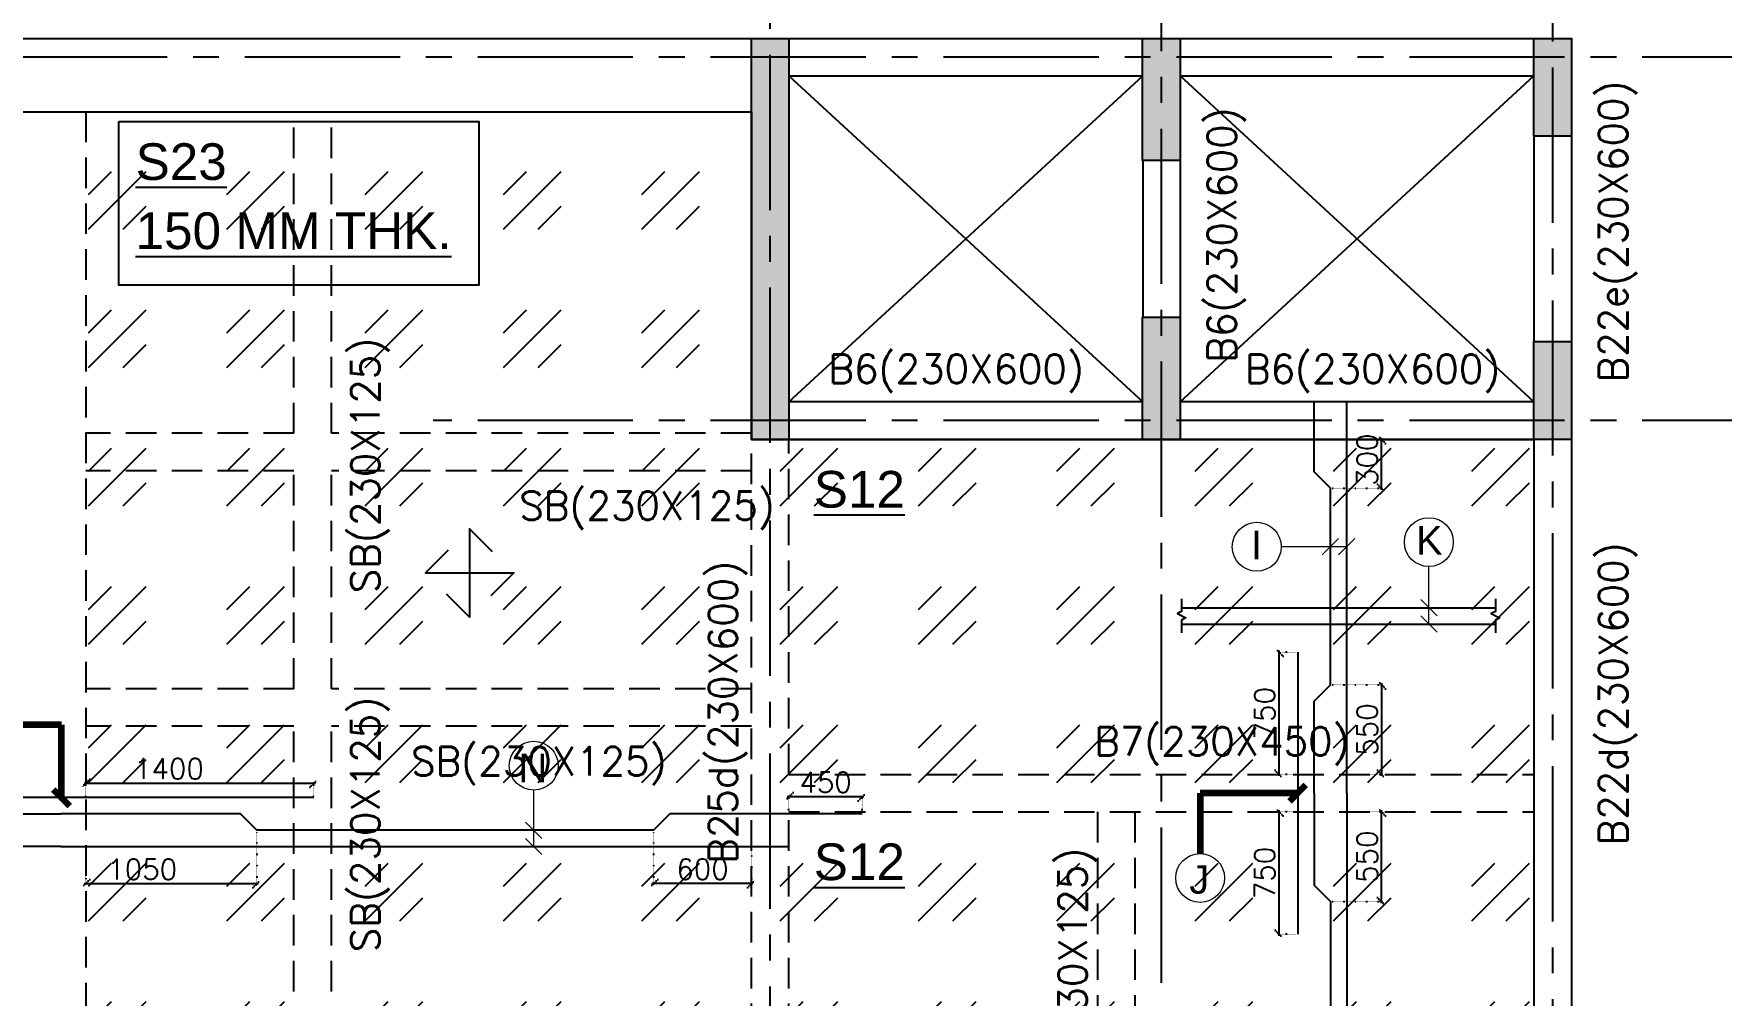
# Model space of a CAD drawing. Header units: millimetres. Extents: x 1921121 to 2008675, y -1544779 to -1482871.
# Drawn here: x 1979070 to 1989421, y -1506880 to -1500982 of the extents above; entities that cross this region are included whole.
import ezdxf

# ---------------------------------------------------------------- set-up
doc = ezdxf.new("R2010")
doc.units = ezdxf.units.MM
doc.header["$MEASUREMENT"] = 0
doc.header["$PDMODE"] = 98
for name, pattern in [('1', [0]), ('ACAD_ISO02W100', [15, 12, -3]), ('CENTER2', [28.575, 19.05, -3.175, 3.175, -3.175]), ('CONTINOUS', [0]), ('DOT', [0.25, 0, -0.25]), ('HIDDEN', [0.375, 0.25, -0.125])]:
    doc.linetypes.add(name, pattern=pattern)
for name, color, linetype in [('BEAM NO', 7, '1'), ('BEAM-230X450', 31, 'Continuous'), ('BEAM-230X600', 150, 'Continuous'), ('BEAM-375X450', 90, 'Continuous'), ('BEAM-450X600', 22, 'Continuous'), ('DIM', 191, 'Continuous'), ('Hatch', 8, 'Continuous'), ('s-steel', 1, 'Continuous'), ('S-STRU. CUTOUT', 3, 'Continuous'), ('SB', 7, 'Continuous'), ('SLAB NO.', 4, 'Continuous'), ('STEEL', 1, 'Continuous'), ('STR.COLUMN', 1, 'Continuous')]:
    doc.layers.add(name, color=color, linetype=linetype)
for name, color, linetype, lineweight in [('BRICK WALL_MOFA', 8, 'Continuous', 30), ('CENTER_LINE', 8, 'CENTER2', 25), ('GRID', 252, 'ACAD_ISO02W100', 9), ('LEADER', 191, 'Continuous', 15), ('S-B5-230X600', 120, 'HIDDEN', 25), ('SLAB STEEL MARK', 133, 'Continuous', 30)]:
    doc.layers.add(name, color=color, linetype=linetype, lineweight=lineweight)
doc.styles.add('DEEPAK', font='arial.ttf')
doc.styles.add('ROMANS', font='romans.shx')
doc.styles.add('RS', font='romans.shx', dxfattribs={"width": 0.9})
doc.styles.add('style1', font='arial.ttf')
doc.dimstyles.new('KRUNAL-MM', dxfattribs={"dimtxt": 50, "dimasz": 35, "dimexe": 25, "dimexo": 0, "dimgap": 15, "dimtad": 1, "dimdec": 0, "dimzin": 0, "dimdsep": 46, "dimtxsty": 'RS', "dimblk": 'OBLIQUE', "dimcen": 0, "dimdle": 25, "dimclrd": 256, "dimclre": 256, "dimclrt": 7, "dimadec": 0, "dimazin": 0, "dimtfac": 1, "dimtdec": 0, "dimtix": 1, "dimtmove": 0, "dimatfit": 2, "dimfxl": 1, "dimtolj": 1, "dimtzin": 0, "dimlwd": -1, "dimlwe": -1, "dimarcsym": 0})
doc.dimstyles.new('pag', dxfattribs={"dimtxt": 180, "dimasz": 150, "dimexe": 100, "dimexo": 0, "dimgap": 50, "dimtad": 1, "dimdec": 0, "dimzin": 0, "dimdsep": 46, "dimtxsty": 'ROMANS', "dimblk": 'OBLIQUE', "dimcen": 0, "dimdle": 100, "dimclrd": 256, "dimclre": 256, "dimclrt": 256, "dimadec": 0, "dimazin": 0, "dimtfac": 1, "dimtdec": 0, "dimtmove": 2, "dimatfit": 3, "dimfxl": 1, "dimtolj": 1, "dimtzin": 0, "dimlwd": -1, "dimlwe": -1, "dimarcsym": 0})

# ---------------------------------------------------------------- blocks, each defined once
blk = doc.blocks.new('FIRST FLOOR COLUMNS')
at = {"layer": 'CENTER_LINE', "ltscale": 50}
for p, q in [((56005, -29628), (56005, 16038)), ((58405, -5793), (58405, 16038)), ((60805, -29706), (60805, 16013)), ((68022, -115), (-4699, -115)), ((68022, -2345), (53937, -2345))]:
    blk.add_line(p, q, dxfattribs=at)
blk = doc.blocks.new('*U4')
at = {"layer": 'STEEL'}
for points in [[(707738, 27916), (707888, 27766), (707888, 28344), (708038, 28194)], [(707749, 28205), (707599, 28055), (708177, 28055), (708027, 27905)]]:
    blk.add_lwpolyline(points, dxfattribs=at)
blk = doc.blocks.new('_Oblique')
at = {"color": 0, "linetype": 'ByBlock', "lineweight": -2}
blk.add_line((-0.5, -0.5), (0.5, 0.5), dxfattribs=at)
blk = doc.blocks.new('*D165')
at = {"layer": 'Defpoints', "color": 0, "linetype": 'DOT', "ltscale": 5, "transparency": 16777216}
for p in [(1987123, -1503470), (1987337, -1503470), (1987024, -1503770)]:
    blk.add_point(p, dxfattribs=at)
at = {"layer": 'DIM', "color": 191, "ltscale": 5, "transparency": 16777216}
blk.add_line((1987337, -1503780), (1987337, -1503460), dxfattribs=at)
at = {"layer": 'DIM', "color": 191, "linetype": 'DOT', "ltscale": 5, "transparency": 16777216}
for p, q in [((1987133, -1503470), (1987347, -1503470)), ((1987034, -1503770), (1987347, -1503770))]:
    blk.add_line(p, q, dxfattribs=at)
at = {"layer": 'DIM', "color": 191, "linetype": 'DOT', "ltscale": 5, "transparency": 16777216, "xscale": 50, "yscale": 50, "zscale": 50}
for p, rotation in [((1987337, -1503470), 90), ((1987337, -1503770), 270)]:
    blk.add_blockref('_Oblique', p, dxfattribs=dict(at, rotation=rotation))
at = {"layer": 'DIM', "color": 7, "linetype": 'DOT', "ltscale": 5, "transparency": 16777216, "insert": (1987249, -1503595), "char_height": 125, "attachment_point": 5, "rotation": 90, "style": 'ROMANS'}
blk.add_mtext('\\A1;300', dxfattribs=at)
blk = doc.blocks.new('*D166')
at = {"layer": 'Defpoints', "color": 0, "linetype": 'DOT', "ltscale": 5, "transparency": 16777216}
for p in [(1987024, -1504975), (1987124, -1505525), (1987337, -1505525)]:
    blk.add_point(p, dxfattribs=at)
at = {"layer": 'DIM', "color": 191, "linetype": 'DOT', "ltscale": 5, "transparency": 16777216}
for p, q in [((1987034, -1504975), (1987347, -1504975)), ((1987134, -1505525), (1987347, -1505525))]:
    blk.add_line(p, q, dxfattribs=at)
at = {"layer": 'DIM', "color": 191, "ltscale": 5, "transparency": 16777216}
blk.add_line((1987337, -1504965), (1987337, -1505535), dxfattribs=at)
at = {"layer": 'DIM', "color": 191, "linetype": 'DOT', "ltscale": 5, "transparency": 16777216, "xscale": 50, "yscale": 50, "zscale": 50}
for p, rotation in [((1987337, -1504975), 90), ((1987337, -1505525), 270)]:
    blk.add_blockref('_Oblique', p, dxfattribs=dict(at, rotation=rotation))
at = {"layer": 'DIM', "color": 7, "linetype": 'DOT', "ltscale": 5, "transparency": 16777216, "insert": (1987249, -1505250), "char_height": 125, "attachment_point": 5, "rotation": 90, "style": 'ROMANS'}
blk.add_mtext('\\A1;550', dxfattribs=at)
blk = doc.blocks.new('*D168')
at = {"layer": 'Defpoints', "color": 0, "linetype": 'DOT', "ltscale": 5, "transparency": 16777216}
for p in [(1987124, -1505755), (1987337, -1505755), (1987024, -1506305)]:
    blk.add_point(p, dxfattribs=at)
at = {"layer": 'DIM', "color": 191, "linetype": 'DOT', "ltscale": 5, "transparency": 16777216}
for p, q in [((1987134, -1505755), (1987347, -1505755)), ((1987034, -1506305), (1987347, -1506305))]:
    blk.add_line(p, q, dxfattribs=at)
at = {"layer": 'DIM', "color": 191, "ltscale": 5, "transparency": 16777216}
blk.add_line((1987337, -1506315), (1987337, -1505745), dxfattribs=at)
at = {"layer": 'DIM', "color": 191, "linetype": 'DOT', "ltscale": 5, "transparency": 16777216, "xscale": 50, "yscale": 50, "zscale": 50}
for p, rotation in [((1987337, -1505755), 90), ((1987337, -1506305), 270)]:
    blk.add_blockref('_Oblique', p, dxfattribs=dict(at, rotation=rotation))
at = {"layer": 'DIM', "color": 7, "linetype": 'DOT', "ltscale": 5, "transparency": 16777216, "insert": (1987249, -1506030), "char_height": 125, "attachment_point": 5, "rotation": 90, "style": 'ROMANS'}
blk.add_mtext('\\A1;550', dxfattribs=at)
blk = doc.blocks.new('*D169')
at = {"layer": 'Defpoints', "color": 0, "linetype": 'DOT', "ltscale": 5, "transparency": 16777216}
for p in [(1986709, -1504775), (1986824, -1504775), (1986824, -1505525)]:
    blk.add_point(p, dxfattribs=at)
at = {"layer": 'DIM', "color": 191, "linetype": 'DOT', "ltscale": 5, "transparency": 16777216}
for p, q in [((1986814, -1504775), (1986699, -1504775)), ((1986814, -1505525), (1986699, -1505525))]:
    blk.add_line(p, q, dxfattribs=at)
at = {"layer": 'DIM', "color": 191, "ltscale": 5, "transparency": 16777216}
blk.add_line((1986709, -1505535), (1986709, -1504765), dxfattribs=at)
at = {"layer": 'DIM', "color": 191, "linetype": 'DOT', "ltscale": 5, "transparency": 16777216, "xscale": 50, "yscale": 50, "zscale": 50}
for p, rotation in [((1986709, -1504775), 90), ((1986709, -1505525), 270)]:
    blk.add_blockref('_Oblique', p, dxfattribs=dict(at, rotation=rotation))
at = {"layer": 'DIM', "color": 7, "linetype": 'DOT', "ltscale": 5, "transparency": 16777216, "insert": (1986621, -1505150), "char_height": 125, "attachment_point": 5, "rotation": 90, "style": 'ROMANS'}
blk.add_mtext('\\A1;750', dxfattribs=at)
blk = doc.blocks.new('*D170')
at = {"layer": 'Defpoints', "color": 0, "linetype": 'DOT', "ltscale": 5, "transparency": 16777216}
for p in [(1986709, -1505755), (1986824, -1505755), (1986824, -1506505)]:
    blk.add_point(p, dxfattribs=at)
at = {"layer": 'DIM', "color": 191, "linetype": 'DOT', "ltscale": 5, "transparency": 16777216}
for p, q in [((1986814, -1505755), (1986699, -1505755)), ((1986814, -1506505), (1986699, -1506505))]:
    blk.add_line(p, q, dxfattribs=at)
at = {"layer": 'DIM', "color": 191, "ltscale": 5, "transparency": 16777216}
blk.add_line((1986709, -1506515), (1986709, -1505745), dxfattribs=at)
at = {"layer": 'DIM', "color": 191, "linetype": 'DOT', "ltscale": 5, "transparency": 16777216, "xscale": 50, "yscale": 50, "zscale": 50}
for p, rotation in [((1986709, -1505755), 90), ((1986709, -1506505), 270)]:
    blk.add_blockref('_Oblique', p, dxfattribs=dict(at, rotation=rotation))
at = {"layer": 'DIM', "color": 7, "linetype": 'DOT', "ltscale": 5, "transparency": 16777216, "insert": (1986621, -1506130), "char_height": 125, "attachment_point": 5, "rotation": 90, "style": 'ROMANS'}
blk.add_mtext('\\A1;750', dxfattribs=at)
blk = doc.blocks.new('ARCH COL')
at = {"layer": 'STR.COLUMN', "transparency": 33554687}
h = blk.add_hatch(color=256, dxfattribs=at)
h.dxf.hatch_style = 1
h.paths.add_polyline_path([(288692, 0), (288692, -2460), (288922, -2460), (288922, 0)])
h = blk.add_hatch(color=256, dxfattribs=at)
h.dxf.hatch_style = 1
h.paths.add_polyline_path([(291092, -750), (291322, -750), (291322, 0), (291092, 0)])
h = blk.add_hatch(color=256, dxfattribs=at)
h.dxf.hatch_style = 1
h.paths.add_polyline_path([(293492, -600), (293722, -600), (293722, 0), (293492, 0)])
h = blk.add_hatch(color=256, dxfattribs=at)
h.dxf.hatch_style = 1
h.paths.add_polyline_path([(291092, -2460), (291322, -2460), (291322, -1710), (291092, -1710)])
h = blk.add_hatch(color=256, dxfattribs=at)
h.dxf.hatch_style = 1
h.paths.add_polyline_path([(293492, -2460), (293722, -2460), (293722, -1860), (293492, -1860)])
at = {"layer": 'STR.COLUMN', "color": 5}
for points in [[(288692, 0), (288922, 0), (288922, -2460), (288692, -2460), (288692, 0)], [(291092, 0), (291322, 0), (291322, -750), (291092, -750), (291092, 0)], [(293492, 0), (293722, 0), (293722, -600), (293492, -600), (293492, 0)], [(291092, -1710), (291322, -1710), (291322, -2460), (291092, -2460), (291092, -1710)], [(293492, -1860), (293722, -1860), (293722, -2460), (293492, -2460), (293492, -1860)]]:
    blk.add_lwpolyline(points, dxfattribs=at)
blk = doc.blocks.new('*D22')
at = {"layer": 'Defpoints', "color": 0, "linetype": 'DOT', "ltscale": 5, "transparency": 16777216}
for p in [(1980438, -1505868), (1979388, -1505968), (1980438, -1506195)]:
    blk.add_point(p, dxfattribs=at)
at = {"layer": 'DIM', "color": 191, "linetype": 'DOT', "ltscale": 5, "transparency": 16777216}
for p, q in [((1980438, -1505878), (1980438, -1506205)), ((1979388, -1505978), (1979388, -1506205))]:
    blk.add_line(p, q, dxfattribs=at)
at = {"layer": 'DIM', "color": 191, "ltscale": 5, "transparency": 16777216}
blk.add_line((1979378, -1506195), (1980448, -1506195), dxfattribs=at)
at = {"layer": 'DIM', "color": 191, "linetype": 'DOT', "ltscale": 5, "transparency": 16777216, "xscale": 50, "yscale": 50, "zscale": 50, "rotation": 180}
blk.add_blockref('_Oblique', (1979388, -1506195), dxfattribs=at)
at = {"layer": 'DIM', "color": 191, "linetype": 'DOT', "ltscale": 5, "transparency": 16777216, "xscale": 50, "yscale": 50, "zscale": 50}
blk.add_blockref('_Oblique', (1980438, -1506195), dxfattribs=at)
at = {"layer": 'DIM', "color": 7, "linetype": 'DOT', "ltscale": 5, "transparency": 16777216, "insert": (1979735, -1506108), "char_height": 125, "attachment_point": 5, "style": 'ROMANS'}
blk.add_mtext('\\A1;1050', dxfattribs=at)
blk = doc.blocks.new('*D23')
at = {"layer": 'Defpoints', "color": 0, "linetype": 'DOT', "ltscale": 5, "transparency": 16777216}
for p in [(1982872, -1505868), (1983472, -1505968), (1982872, -1506195)]:
    blk.add_point(p, dxfattribs=at)
at = {"layer": 'DIM', "color": 191, "linetype": 'DOT', "ltscale": 5, "transparency": 16777216}
for p, q in [((1982872, -1505878), (1982872, -1506205)), ((1983472, -1505978), (1983472, -1506205))]:
    blk.add_line(p, q, dxfattribs=at)
at = {"layer": 'DIM', "color": 191, "ltscale": 5, "transparency": 16777216}
blk.add_line((1983482, -1506195), (1982862, -1506195), dxfattribs=at)
at = {"layer": 'DIM', "color": 191, "linetype": 'DOT', "ltscale": 5, "transparency": 16777216, "xscale": 50, "yscale": 50, "zscale": 50, "rotation": 180}
blk.add_blockref('_Oblique', (1982872, -1506195), dxfattribs=at)
at = {"layer": 'DIM', "color": 191, "linetype": 'DOT', "ltscale": 5, "transparency": 16777216, "xscale": 50, "yscale": 50, "zscale": 50}
blk.add_blockref('_Oblique', (1983472, -1506195), dxfattribs=at)
at = {"layer": 'DIM', "color": 7, "linetype": 'DOT', "ltscale": 5, "transparency": 16777216, "insert": (1983172, -1506107), "char_height": 125, "attachment_point": 5, "style": 'ROMANS'}
blk.add_mtext('\\A1;600', dxfattribs=at)
blk = doc.blocks.new('*D220')
at = {"layer": 'Defpoints', "color": 0, "linetype": 'DOT', "ltscale": 5, "transparency": 16777216}
for p in [(1983702, -1505662), (1983702, -1505768), (1984152, -1505768)]:
    blk.add_point(p, dxfattribs=at)
at = {"layer": 'DIM', "color": 191, "ltscale": 5, "transparency": 16777216}
blk.add_line((1984162, -1505662), (1983692, -1505662), dxfattribs=at)
at = {"layer": 'DIM', "color": 191, "linetype": 'DOT', "ltscale": 5, "transparency": 16777216}
for p, q in [((1983702, -1505758), (1983702, -1505652)), ((1984152, -1505758), (1984152, -1505652))]:
    blk.add_line(p, q, dxfattribs=at)
at = {"layer": 'DIM', "color": 191, "linetype": 'DOT', "ltscale": 5, "transparency": 16777216, "xscale": 50, "yscale": 50, "zscale": 50, "rotation": 180}
blk.add_blockref('_Oblique', (1983702, -1505662), dxfattribs=at)
at = {"layer": 'DIM', "color": 191, "linetype": 'DOT', "ltscale": 5, "transparency": 16777216, "xscale": 50, "yscale": 50, "zscale": 50}
blk.add_blockref('_Oblique', (1984152, -1505662), dxfattribs=at)
at = {"layer": 'DIM', "color": 7, "linetype": 'DOT', "ltscale": 5, "transparency": 16777216, "insert": (1983927, -1505574), "char_height": 125, "attachment_point": 5, "style": 'ROMANS'}
blk.add_mtext('\\A1;450', dxfattribs=at)
blk = doc.blocks.new('*D25')
at = {"layer": 'Defpoints', "color": 0, "linetype": 'DOT', "ltscale": 5, "transparency": 16777216}
for p in [(1980788, -1505579), (1979388, -1505668), (1980788, -1505668)]:
    blk.add_point(p, dxfattribs=at)
at = {"layer": 'DIM', "color": 191, "ltscale": 5, "transparency": 16777216}
blk.add_line((1979378, -1505579), (1980798, -1505579), dxfattribs=at)
at = {"layer": 'DIM', "color": 191, "linetype": 'DOT', "ltscale": 5, "transparency": 16777216}
for p, q in [((1979388, -1505658), (1979388, -1505569)), ((1980788, -1505658), (1980788, -1505569))]:
    blk.add_line(p, q, dxfattribs=at)
at = {"layer": 'DIM', "color": 191, "linetype": 'DOT', "ltscale": 5, "transparency": 16777216, "xscale": 50, "yscale": 50, "zscale": 50, "rotation": 180}
blk.add_blockref('_Oblique', (1979388, -1505579), dxfattribs=at)
at = {"layer": 'DIM', "color": 191, "linetype": 'DOT', "ltscale": 5, "transparency": 16777216, "xscale": 50, "yscale": 50, "zscale": 50}
blk.add_blockref('_Oblique', (1980788, -1505579), dxfattribs=at)
at = {"layer": 'DIM', "color": 7, "linetype": 'DOT', "ltscale": 5, "transparency": 16777216, "insert": (1979899, -1505491), "char_height": 125, "attachment_point": 5, "style": 'ROMANS'}
blk.add_mtext('\\A1;1400', dxfattribs=at)
blk = doc.blocks.new('A$C02ad8bd7')
at = {"layer": 'BEAM NO', "ltscale": 500, "style": 'ROMANS'}
for s, rotation, p in [('B22e(230X600)', 90, (61033, 5009, 0)), ('B6(230X600)', 90, (58633, 5130, 0)), ('SB(230X125)', 90, (53379, 3716, 0)), ('B6(230X600)', 360, (56132, 5005, 0)), ('B6(230X600)', 360, (58687, 5005, 0)), ('SB(230X125)', 360, (54236, 4166, 0)), ('B22d(230X600)', 90, (61033, 2169, 0)), ('B25d(230X600)', 90, (55573, 2056, 0)), ('SB(230X125)', 90, (53379, 1514, 0)), ('B7(230X450)', 360, (57762, 2720, 0)), ('SB(230X125)', 360, (53572, 2598, 0)), ('SB(230X125)', 90, (57718, 588))]:
    blk.add_text(s, height=175, rotation=rotation, dxfattribs=at).set_placement(p)

msp = doc.modelspace()

# ---------------------------------------------------------------- hatches: boundary and pattern name
at = {"layer": 'Hatch'}
h = msp.add_hatch(dxfattribs=at)
h.set_pattern_fill('GOST_GLASS', color=256, scale=50)
h.set_pattern_definition([(45, (4879.53, -101261.54), (848.52814, 0), [500, -700]), (45, (5091.67, -101261.54), (848.52814, 0), [200, -1000]), (45, (4879.53, -101049.4), (848.52814, 0), [200, -1000])])
h.paths.add_polyline_path([(1983140.8, -1511167.8), (1983140.8, -1512127.2), (1983472.1, -1512127.2), (1983472.1, -1511167.8)])
h.paths.add_polyline_path([(1983472.1, -1508875.3), (1983472.1, -1508150.3), (1982742.1, -1508150.3), (1982742.1, -1508875.3)])
h.paths.add_polyline_path([(1988272.1, -1503470.4), (1988272.1, -1507920.3), (1983472.1, -1507923.6), (1983472.1, -1518920.3), (1974889.6, -1518920.3), (1974889.6, -1512685.3), (1965922.1, -1512685.3), (1965922.1, -1508150.3), (1974889.6, -1508150.3), (1974889.6, -1501460.3), (1983472.1, -1501460.3), (1983472.1, -1503470.3)])

# ---------------------------------------------------------------- linework, layer by layer
at = {"layer": 'BEAM-230X450', "linetype": 'HIDDEN', "ltscale": 750}
for p, q in [((1983702.1, -1505525.3), (1988272.1, -1505525.3)), ((1983702.1, -1505755.3), (1988272.1, -1505755.3))]:
    msp.add_line(p, q, dxfattribs=at)
at = {"layer": 'BEAM-230X600', "linetype": 'CONTINOUS', "ltscale": 750}
for p, q in [((1983702.1, -1501010.3), (1985872.1, -1501010.3)), ((1986102.1, -1501010.3), (1988272.1, -1501010.3)), ((1983702.1, -1501240.3), (1985872.1, -1501240.3)), ((1986102.1, -1501240.3), (1988272.1, -1501240.3)), ((1988272.1, -1501610.3), (1988272.1, -1502870.3)), ((1988502.1, -1501610.3), (1988502.1, -1502870.3)), ((1985872.1, -1501760.3), (1985872.1, -1502720.3)), ((1986102.1, -1501760.3), (1986102.1, -1502720.3)), ((1985872.1, -1503240.3), (1983702.1, -1503240.3)), ((1988272.1, -1503240.3), (1986102.1, -1503240.3)), ((1988272.1, -1503470.3), (1988272.1, -1507550.3)), ((1988502.1, -1503470.3), (1988502.1, -1507550.3))]:
    msp.add_line(p, q, dxfattribs=at)
at = {"layer": 'BEAM-230X600', "linetype": 'HIDDEN', "ltscale": 750}
for p, q in [((1983472.1, -1507400.3), (1983472.1, -1503470.3)), ((1983702.1, -1505525.3), (1983702.1, -1503470.3)), ((1983702.1, -1507400.3), (1983702.1, -1505755.3))]:
    msp.add_line(p, q, dxfattribs=at)
at = {"layer": 'BEAM-230X600', "linetype": 'Continuous', "ltscale": 750}
for p, q in [((1985872.1, -1503470.3), (1983702.1, -1503470.3)), ((1988272.1, -1503470.3), (1986102.1, -1503470.3))]:
    msp.add_line(p, q, dxfattribs=at)
at = {"layer": 'BEAM-375X450', "linetype": 'HIDDEN', "ltscale": 750}
msp.add_line((1979388, -1501460.3, 0.2), (1979388, -1507700.3, 0.2), dxfattribs=at)
at = {"layer": 'BEAM-450X600', "linetype": 'CONTINOUS', "ltscale": 750}
for p, q in [((1975032.1, -1501010.3), (1983472.1, -1501010.3)), ((1975032.1, -1501460.3), (1983472.1, -1501460.4))]:
    msp.add_line(p, q, dxfattribs=at)
at = {"layer": 'Hatch'}
msp.add_lwpolyline([(1988272.1, -1503470.4), (1988272.1, -1507920.3), (1983472.1, -1507923.6), (1983472.1, -1518920.3), (1974882.1, -1518920.3), (1974882.1, -1512685.3), (1965922.1, -1512685.3), (1965922.1, -1508150.3), (1974882.1, -1508150.3), (1974882.1, -1501460.3), (1983472.1, -1501460.3), (1983472.1, -1503470.3)], close=True, dxfattribs=at)
at = {"layer": 'LEADER'}
for centre in [(1986571.6, -1504129.1), (1987627.5, -1504100.6), (1982136.8, -1505472.1), (1986224.4, -1506160.8)]:
    msp.add_circle(centre, 150, dxfattribs=at)
at = {"layer": 's-steel'}
for points in [[(1986923.6, -1505640.3), (1986923.6, -1505075.3), (1987023.6, -1504975.3), (1987023.7, -1503770.3), (1986923.4, -1503670.3), (1986923.5, -1503240.3)], [(1987123.6, -1505640.3), (1987123.6, -1503240.3)], [(1986110.8, -1504448), (1986110.8, -1504526.1), (1986084.7, -1504539.4), (1986137, -1504565.2), (1986110.8, -1504578.6), (1986110.8, -1504657)], [(1988035.6, -1504448), (1988035.6, -1504526.1), (1988009.4, -1504539.4), (1988061.7, -1504565.2), (1988035.6, -1504578.6), (1988035.6, -1504657)], [(1986110.8, -1504603.3), (1988035.6, -1504603.3)], [(1986823.7, -1504775.3), (1986823.7, -1506505.3)], [(1986923.6, -1505640.3), (1986923.6, -1506205.3), (1987023.6, -1506305.3), (1987023.7, -1507620.4), (1986923.4, -1507720.4), (1986923.5, -1508150.3)], [(1987123.6, -1505640.3), (1987123.6, -1508150.3)], [(1974582.1, -1505767.6), (1975382.1, -1505767.6), (1975482.1, -1505867.6), (1977963.4, -1505867.6), (1978063.4, -1505767.6), (1979235.5, -1505767.6)], [(1984152.1, -1505767.6), (1982971.9, -1505767.6), (1982871.9, -1505867.6), (1980437.6, -1505867.6), (1980337.6, -1505767.6), (1979235.5, -1505767.6)], [(1979235.5, -1505967.6), (1974582.1, -1505967.6)], [(1979235.5, -1505967.6), (1983702.1, -1505967.6)]]:
    msp.add_lwpolyline(points, dxfattribs=at)
for points, elevation in [([(1986110.8, -1504503.3), (1988035.6, -1504503.3)], 0), ([(1980788, -1505667.6), (1977613, -1505667.6)], 0.2)]:
    msp.add_lwpolyline(points, dxfattribs=dict(at, elevation=elevation))
at = {"layer": 'S-STRU. CUTOUT', "ltscale": 750}
for p, q in [((1983702.1, -1501240.3), (1985872.1, -1503240.3)), ((1983702.1, -1503240.3), (1985872.1, -1501240.3)), ((1988272.1, -1503240.3), (1986102.1, -1501240.3)), ((1986102.1, -1503240.3), (1988272.1, -1501240.3))]:
    msp.add_line(p, q, dxfattribs=at)
at = {"layer": 'SB', "linetype": 'HIDDEN', "ltscale": 750}
for p, q in [((1980665.8, -1503432.8), (1980665.8, -1501460.3)), ((1980895.8, -1503432.8), (1980895.8, -1501460.3)), ((1980665.8, -1503432.8), (1979388, -1503432.8)), ((1983472.1, -1503432.8), (1980895.8, -1503432.8)), ((1980665.8, -1503662.8), (1979388, -1503662.8)), ((1980665.8, -1505000.3), (1980665.8, -1503662.8)), ((1980895.8, -1505000.3), (1980895.8, -1503662.8)), ((1983472.1, -1503662.8), (1980895.8, -1503662.8)), ((1980665.8, -1505000.3), (1979388, -1505000.3)), ((1983472.1, -1505000.3), (1980895.8, -1505000.3)), ((1980665.8, -1505230.3), (1979388, -1505230.3)), ((1980665.8, -1507700.3), (1980665.8, -1505230.3)), ((1980895.8, -1507700.3), (1980895.8, -1505230.3)), ((1983472.1, -1505230.3), (1980895.8, -1505230.3)), ((1985594.6, -1505755.3), (1985594.6, -1507920.3)), ((1985824.6, -1505755.3), (1985824.6, -1507920.3))]:
    msp.add_line(p, q, dxfattribs=at)
at = {"layer": 'SLAB NO.', "color": 6, "elevation": 0}
msp.add_lwpolyline([(1979590.5, -1501521), (1981799.1, -1501521), (1981799.1, -1502523.5), (1979590.5, -1502523.5)], close=True, dxfattribs=at)

# ---------------------------------------------------------------- block references
at = {"layer": 'BRICK WALL_MOFA', "color": 251}
msp.add_blockref('A$C02ad8bd7', (1927812.1, -1508130.3), dxfattribs=at)
at = {"layer": 'GRID'}
msp.add_blockref('FIRST FLOOR COLUMNS', (1927582.1, -1501010.3), dxfattribs=at)
at = {"layer": 'S-B5-230X600', "xscale": 0.9375000000000001, "yscale": 0.9375000000000001, "zscale": 0.9375000000000001, "rotation": 269.9999999999999}
msp.add_blockref('*U4', (1955441, -840644.7, 0.1), dxfattribs=at)
at = {"layer": 'STR.COLUMN'}
msp.add_blockref('ARCH COL', (1694779.7, -1501010.3), dxfattribs=at)

# ---------------------------------------------------------------- texts
at = {"layer": 'SLAB NO.', "color": 6, "style": 'DEEPAK'}
for s, p in [('%%US23', (1979694.2, -1501878.9, 0)), ('%%U150 MM THK.', (1979694.2, -1502302.8, 0)), ('%%US12', (1983854.3, -1503888.9)), ('%%US12', (1983854.3, -1506173.9))]:
    msp.add_text(s, height=225, dxfattribs=at).set_placement(p)
at = {"layer": 'SLAB STEEL MARK', "style": 'style1'}
for s, p in [('I', (1986535.4, -1504205.7)), ('K', (1987548.2, -1504177.1)), ('N', (1982043.2, -1505573.1)), ('J', (1986157.9, -1506257.3))]:
    msp.add_text(s, height=175, dxfattribs=at).set_placement(p)

# ---------------------------------------------------------------- dimensions: what is measured, and where the dimension line sits
at = {"layer": 'DIM', "linetype": 'DOT', "ltscale": 5}
for base, p1, p2, angle, picture, middle in [((1987336.6, -1503470.3), (1987023.7, -1503770.3), (1987123.4, -1503470.3), 90, '*D165', (1987336.6, -1503595.3)), ((1987336.8, -1505525.3), (1987023.6, -1504975.3), (1987123.6, -1505525.3), 270, '*D166', (1987336.8, -1505250.3)), ((1987336.8, -1505755.3), (1987023.6, -1506305.3), (1987123.6, -1505755.3), 90, '*D168', (1987336.8, -1506030.3))]:
    dim = msp.add_linear_dim(base=base, p1=p1, p2=p2, angle=angle, dimstyle='pag', override={"dimtxt": 125, "dimasz": 50, "dimexe": 10, "dimexo": 10, "dimgap": 25, "dimtxsty": 'ROMANS', "dimdle": 10, "dimclrd": 191, "dimclre": 191, "dimclrt": 7, "dimtix": 1, "dimtmove": 1}, dxfattribs=at)
    dim.commit()
    dim.dimension.update_dxf_attribs({"geometry": picture, "text_midpoint": middle, "dimtype": 128})
for base, p1, p2, angle, picture, middle in [((1986708.6, -1504775.3), (1986823.7, -1505525.3), (1986823.7, -1504775.3), 90, '*D169', (1986621.1, -1505150.3)), ((1986708.6, -1505755.3), (1986823.7, -1506505.3), (1986823.7, -1505755.3), 90, '*D170', (1986621.1, -1506130.3)), ((1982871.9, -1506195), (1983472.1, -1505967.6), (1982871.9, -1505867.6), 180, '*D23', (1983172, -1506107.5))]:
    dim = msp.add_linear_dim(base=base, p1=p1, p2=p2, angle=angle, dimstyle='pag', override={"dimtxt": 125, "dimasz": 50, "dimexe": 10, "dimexo": 10, "dimgap": 25, "dimtxsty": 'ROMANS', "dimdle": 10, "dimclrd": 191, "dimclre": 191, "dimclrt": 7, "dimtix": 1, "dimtmove": 1}, dxfattribs=at)
    dim.commit()
    dim.dimension.update_dxf_attribs({"geometry": picture, "text_midpoint": middle})
for base, p1, p2, picture, middle in [((1980788, -1505578.6, 0.2), (1979388, -1505667.6, 0.2), (1980788, -1505667.6, 0.2), '*D25', (1979899.4, -1505578.6, 0.2)), ((1980437.6, -1506195, 0.2), (1979388, -1505967.6, 0.2), (1980437.6, -1505867.6, 0.2), '*D22', (1979734.5, -1506195, 0.2))]:
    dim = msp.add_linear_dim(base=base, p1=p1, p2=p2, dimstyle='pag', override={"dimtxt": 125, "dimasz": 50, "dimexe": 10, "dimexo": 10, "dimgap": 25, "dimtxsty": 'ROMANS', "dimdle": 10, "dimclrd": 191, "dimclre": 191, "dimclrt": 7, "dimtix": 1, "dimtmove": 1}, dxfattribs=at)
    dim.commit()
    dim.dimension.update_dxf_attribs({"geometry": picture, "text_midpoint": middle, "dimtype": 128})
dim = msp.add_linear_dim(base=(1983702.1, -1505661.8), p1=(1984152.1, -1505767.6), p2=(1983702.1, -1505767.6), dimstyle='pag', override={"dimtxt": 125, "dimasz": 50, "dimexe": 10, "dimexo": 10, "dimgap": 25, "dimtxsty": 'ROMANS', "dimdle": 10, "dimclrd": 191, "dimclre": 191, "dimclrt": 7, "dimtix": 1, "dimtmove": 1}, dxfattribs=at)
dim.commit()
dim.dimension.update_dxf_attribs({"geometry": '*D220', "text_midpoint": (1983927.1, -1505574.3)})

# ---------------------------------------------------------------- leaders
at = {"layer": 'LEADER'}
for points, override in [([(1987023.6, -1504129.1), (1986721.6, -1504129.1)], {"dimasz": 100, "dimtad": 0, "dimldrblk": 'Oblique', "dimfxl": 0.059055, "dimarcsym": 1}), ([(1987123.6, -1504129.1), (1986721.6, -1504129.1)], {"dimasz": 100, "dimtad": 0, "dimldrblk": 'Oblique', "dimfxl": 0.059055, "dimarcsym": 1}), ([(1987627.5, -1504603.2), (1987627.5, -1504250.6)], {"dimasz": 100, "dimtad": 0, "dimldrblk": 'Oblique', "dimfxl": 0.059055, "dimarcsym": 1}), ([(1987627.5, -1504503.2), (1987627.5, -1504250.6)], {"dimasz": 100, "dimtad": 0, "dimldrblk": 'Oblique', "dimfxl": 0.059055, "dimarcsym": 1}), ([(1979238.9, -1505667.6, 0.2), (1979238.9, -1505220.9, 0.2), (1978908.9, -1505220.9, 0.2)], {"dimscale": 1, "dimtxt": 50, "dimasz": 100, "dimgap": 15, "dimtad": 0, "dimtxsty": 'RS', "dimclrd": 256, "dimldrblk": 'Oblique', "dimlwd": 65535}), ([(1982136.8, -1505967.6), (1982136.8, -1505622.1)], {"dimasz": 100, "dimtad": 0, "dimldrblk": 'Oblique', "dimfxl": 0.059055, "dimarcsym": 1}), ([(1982136.8, -1505867.6), (1982136.8, -1505622.1)], {"dimasz": 100, "dimtad": 0, "dimldrblk": 'Oblique', "dimfxl": 0.059055, "dimarcsym": 1}), ([(1986823.7, -1505640.3), (1986224.4, -1505640.3), (1986224.4, -1506010.8)], {"dimscale": 1, "dimtxt": 50, "dimasz": 100, "dimgap": 15, "dimtad": 0, "dimtxsty": 'RS', "dimclrd": 256, "dimldrblk": 'Oblique', "dimlwd": 65535})]:
    msp.add_leader(points, dimstyle='KRUNAL-MM', override=override, dxfattribs=at)

doc.saveas('drawing.dxf')
